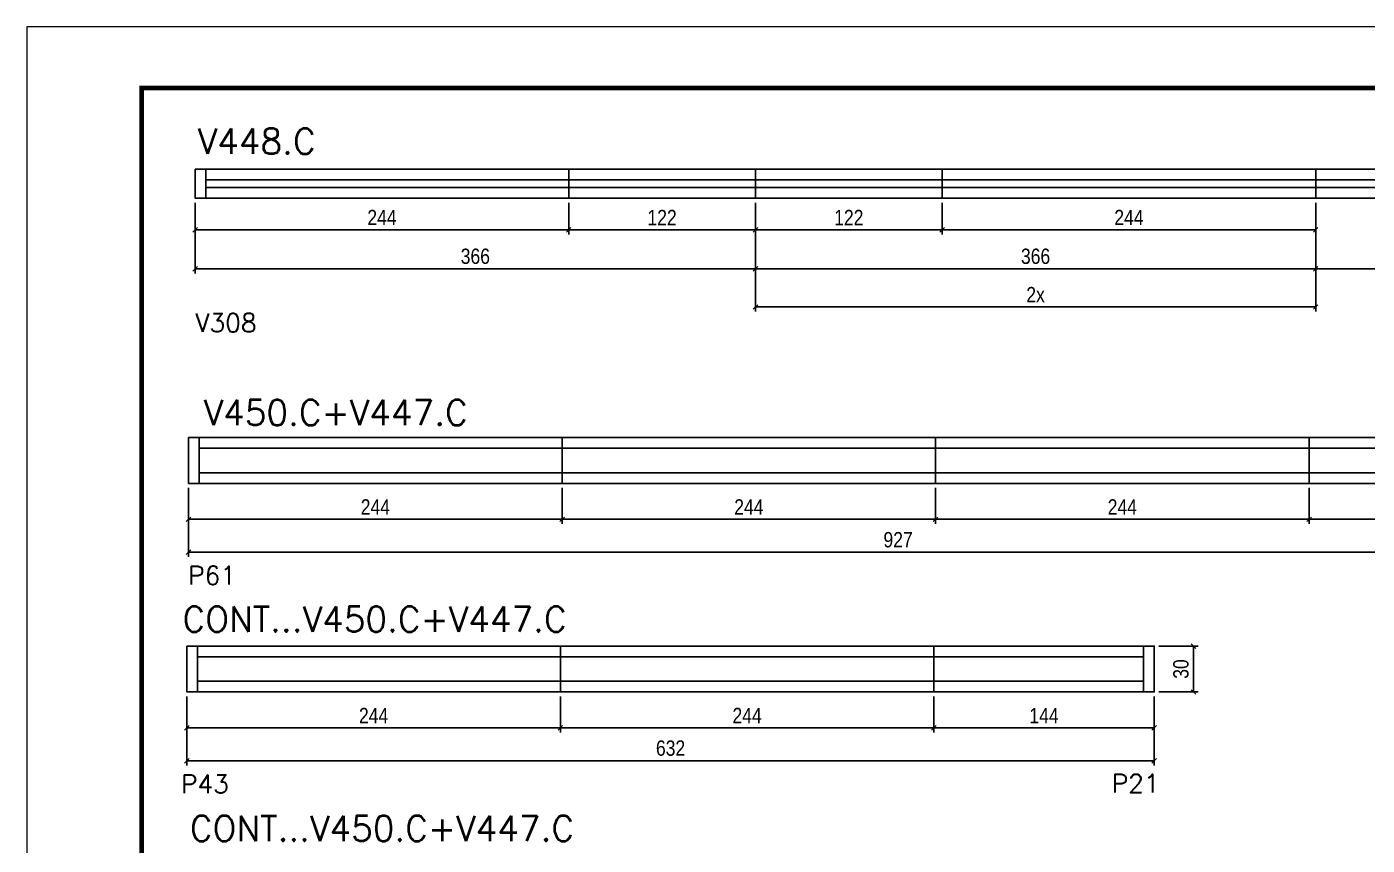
# Model space of a CAD drawing. Extents: x 567194 to 573448, y 6745 to 10093.
# Drawn here: x 570378 to 571253, y 7261 to 7795 of the extents above; entities that cross this region are included whole.
import ezdxf

# ---------------------------------------------------------------- set-up
doc = ezdxf.new("R2010")
doc.units = 0
doc.linetypes.add('DASHED', pattern=[0.75, 0.5, -0.25])
doc.layers.get('0').update_dxf_attribs({"linetype": 'CONTINUOUS'})
doc.layers.get('DEFPOINTS').update_dxf_attribs({"linetype": 'CONTINUOUS'})
for name, color, linetype in [('5', 5, 'CONTINUOUS'), ('COTA', 241, 'CONTINUOUS'), ('NOMENCLATURA', 7, 'CONTINUOUS'), ('Painéis', 200, 'CONTINUOUS'), ('SARR_2.2x7', 40, 'CONTINUOUS')]:
    doc.layers.add(name, color=color, linetype=linetype)
for name, color, linetype, lineweight in [('Escoras', 2, 'CONTINUOUS', 25), ('Folhas', 255, 'CONTINUOUS', 9), ('SARRAFO DE PRESSAO', 251, 'DASHED', 9)]:
    doc.layers.add(name, color=color, linetype=linetype, lineweight=lineweight)
doc.styles.add('COTA TECNICA', font='techl___.ttf', dxfattribs={"height": 10})
doc.styles.add('COTA TECNICA-50', font='techl___.ttf', dxfattribs={"height": 10})
doc.styles.get("Standard").update_dxf_attribs({"font": 'ROMANS.SHX'})
doc.dimstyles.new('COTA PAINEL-50', dxfattribs={"dimtxt": 10, "dimasz": 3, "dimexe": 3, "dimexo": 3, "dimgap": 3, "dimtad": 1, "dimdec": 1, "dimzin": 12, "dimdsep": 46, "dimtxsty": 'COTA TECNICA-50', "dimblk1": 'OBLIQUE', "dimblk2": 'OBLIQUE', "dimsah": 1, "dimcen": 0.9, "dimclrd": 4, "dimclre": 4, "dimclrt": 240, "dimadec": 1, "dimazin": 3, "dimtfac": 1, "dimtdec": 1, "dimtmove": 0, "dimatfit": 3, "dimfxl": 1, "dimtolj": 1, "dimtzin": 12, "dimarcsym": 0})
doc.dimstyles.new('PAINEL', dxfattribs={"dimtxt": 10, "dimasz": 3, "dimexe": 3, "dimexo": 3, "dimgap": 3, "dimtad": 1, "dimdec": 1, "dimzin": 12, "dimdsep": 46, "dimtxsty": 'COTA TECNICA', "dimblk1": 'OBLIQUE', "dimblk2": 'OBLIQUE', "dimsah": 1, "dimcen": 0.9, "dimclrd": 4, "dimclre": 4, "dimclrt": 240, "dimadec": 1, "dimazin": 3, "dimtfac": 1, "dimtdec": 1, "dimtmove": 0, "dimatfit": 3, "dimfxl": 1, "dimtolj": 1, "dimtzin": 12, "dimarcsym": 0})

# ---------------------------------------------------------------- blocks, each defined once
blk = doc.blocks.new('9999999999')
at = {"layer": 'Folhas'}
blk.add_lwpolyline([(98138.98, 34190.21), (99623.98, 34190.21), (99623.98, 35240.21), (98138.98, 35240.21)], close=True, dxfattribs=at)
at = {"layer": 'Folhas', "color": 30, "const_width": 3}
blk.add_lwpolyline([(98213.98, 34230.21), (99583.98, 34230.21), (99583.98, 35200.21), (98213.98, 35200.21)], close=True, dxfattribs=at)
blk = doc.blocks.new('_Oblique')
at = {"color": 0, "linetype": 'ByBlock', "lineweight": -2}
blk.add_line((-0.5, -0.5), (0.5, 0.5), dxfattribs=at)
blk = doc.blocks.new('*D217')
at = {"layer": 'COTA', "color": 4, "linetype": 'ByBlock', "lineweight": -2, "transparency": 16777216}
for p, q in [((570487.73, 7680.36), (570487.73, 7659.76)), ((570731.73, 7680.36), (570731.73, 7659.76)), ((570487.73, 7662.76), (570731.73, 7662.76))]:
    blk.add_line(p, q, dxfattribs=at)
at = {"layer": 'DEFPOINTS', "color": 0, "linetype": 'ByBlock', "transparency": 16777216}
for p in [(570487.73, 7683.36), (570731.73, 7683.36), (570731.73, 7662.76)]:
    blk.add_point(p, dxfattribs=at)
at = {"layer": 'COTA', "color": 4, "linetype": 'ByBlock', "lineweight": -2, "transparency": 16777216, "xscale": 3, "yscale": 3, "zscale": 3, "rotation": 180}
blk.add_blockref('_Oblique', (570487.73, 7662.76), dxfattribs=at)
at = {"layer": 'COTA', "color": 4, "linetype": 'ByBlock', "lineweight": -2, "transparency": 16777216, "xscale": 3, "yscale": 3, "zscale": 3}
blk.add_blockref('_Oblique', (570731.73, 7662.76), dxfattribs=at)
at = {"layer": 'COTA', "color": 240, "linetype": 'ByBlock', "transparency": 16777216, "insert": (570609.73, 7670.83), "char_height": 10, "attachment_point": 5, "style": 'COTA TECNICA-50'}
blk.add_mtext('\\A1;244', dxfattribs=at)
blk = doc.blocks.new('*D80')
at = {"layer": 'COTA', "color": 4, "linetype": 'ByBlock', "lineweight": -2, "transparency": 16777216}
for p, q in [((570975.73, 7680.36), (570975.73, 7659.76)), ((571219.73, 7680.36), (571219.73, 7659.76)), ((570975.73, 7662.76), (571219.73, 7662.76))]:
    blk.add_line(p, q, dxfattribs=at)
at = {"layer": 'DEFPOINTS', "color": 0, "linetype": 'ByBlock', "transparency": 16777216}
for p in [(570975.73, 7683.36), (571219.73, 7683.36), (571219.73, 7662.76)]:
    blk.add_point(p, dxfattribs=at)
at = {"layer": 'COTA', "color": 4, "linetype": 'ByBlock', "lineweight": -2, "transparency": 16777216, "xscale": 3, "yscale": 3, "zscale": 3, "rotation": 180}
blk.add_blockref('_Oblique', (570975.73, 7662.76), dxfattribs=at)
at = {"layer": 'COTA', "color": 4, "linetype": 'ByBlock', "lineweight": -2, "transparency": 16777216, "xscale": 3, "yscale": 3, "zscale": 3}
blk.add_blockref('_Oblique', (571219.73, 7662.76), dxfattribs=at)
at = {"layer": 'COTA', "color": 240, "linetype": 'ByBlock', "transparency": 16777216, "insert": (571097.73, 7670.83), "char_height": 10, "attachment_point": 5, "style": 'COTA TECNICA-50'}
blk.add_mtext('\\A1;244', dxfattribs=at)
blk = doc.blocks.new('*D218')
at = {"layer": 'COTA', "color": 4, "linetype": 'ByBlock', "lineweight": -2, "transparency": 16777216}
for p, q in [((570853.73, 7680.36), (570853.73, 7609.34)), ((571219.73, 7680.36), (571219.73, 7609.34)), ((570853.73, 7612.34), (571219.73, 7612.34))]:
    blk.add_line(p, q, dxfattribs=at)
at = {"layer": 'DEFPOINTS', "color": 0, "linetype": 'ByBlock', "transparency": 16777216}
for p in [(570853.73, 7683.36), (571219.73, 7683.36), (571219.73, 7612.34)]:
    blk.add_point(p, dxfattribs=at)
at = {"layer": 'COTA', "color": 4, "linetype": 'ByBlock', "lineweight": -2, "transparency": 16777216, "xscale": 3, "yscale": 3, "zscale": 3, "rotation": 180}
blk.add_blockref('_Oblique', (570853.73, 7612.34), dxfattribs=at)
at = {"layer": 'COTA', "color": 4, "linetype": 'ByBlock', "lineweight": -2, "transparency": 16777216, "xscale": 3, "yscale": 3, "zscale": 3}
blk.add_blockref('_Oblique', (571219.73, 7612.34), dxfattribs=at)
at = {"layer": 'COTA', "color": 240, "linetype": 'ByBlock', "transparency": 16777216, "insert": (571036.73, 7620.4), "char_height": 10, "attachment_point": 5, "style": 'COTA TECNICA-50'}
blk.add_mtext('\\A1;2x', dxfattribs=at)
blk = doc.blocks.new('*D109')
at = {"layer": 'COTA', "color": 4, "linetype": 'ByBlock', "lineweight": -2, "transparency": 16777216}
for p, q in [((570482.27, 7357.74), (570482.27, 7334.28)), ((570726.27, 7357.74), (570726.27, 7334.28)), ((570482.27, 7337.28), (570726.27, 7337.28))]:
    blk.add_line(p, q, dxfattribs=at)
at = {"layer": 'DEFPOINTS', "color": 0, "linetype": 'ByBlock', "transparency": 16777216}
for p in [(570482.27, 7360.74), (570726.27, 7360.74), (570726.27, 7337.28)]:
    blk.add_point(p, dxfattribs=at)
at = {"layer": 'COTA', "color": 4, "linetype": 'ByBlock', "lineweight": -2, "transparency": 16777216, "xscale": 3, "yscale": 3, "zscale": 3, "rotation": 180}
blk.add_blockref('_Oblique', (570482.27, 7337.28), dxfattribs=at)
at = {"layer": 'COTA', "color": 4, "linetype": 'ByBlock', "lineweight": -2, "transparency": 16777216, "xscale": 3, "yscale": 3, "zscale": 3}
blk.add_blockref('_Oblique', (570726.27, 7337.28), dxfattribs=at)
at = {"layer": 'COTA', "color": 240, "linetype": 'ByBlock', "transparency": 16777216, "insert": (570604.27, 7345.35), "char_height": 10, "attachment_point": 5, "style": 'COTA TECNICA-50'}
blk.add_mtext('\\A1;244', dxfattribs=at)
blk = doc.blocks.new('*D110')
at = {"layer": 'COTA', "color": 4, "linetype": 'ByBlock', "lineweight": -2, "transparency": 16777216}
for p, q in [((570726.27, 7357.74), (570726.27, 7334.28)), ((570970.27, 7357.74), (570970.27, 7334.28)), ((570726.27, 7337.28), (570970.27, 7337.28))]:
    blk.add_line(p, q, dxfattribs=at)
at = {"layer": 'DEFPOINTS', "color": 0, "linetype": 'ByBlock', "transparency": 16777216}
for p in [(570726.27, 7360.74), (570970.27, 7360.74), (570970.27, 7337.28)]:
    blk.add_point(p, dxfattribs=at)
at = {"layer": 'COTA', "color": 4, "linetype": 'ByBlock', "lineweight": -2, "transparency": 16777216, "xscale": 3, "yscale": 3, "zscale": 3, "rotation": 180}
blk.add_blockref('_Oblique', (570726.27, 7337.28), dxfattribs=at)
at = {"layer": 'COTA', "color": 4, "linetype": 'ByBlock', "lineweight": -2, "transparency": 16777216, "xscale": 3, "yscale": 3, "zscale": 3}
blk.add_blockref('_Oblique', (570970.27, 7337.28), dxfattribs=at)
at = {"layer": 'COTA', "color": 240, "linetype": 'ByBlock', "transparency": 16777216, "insert": (570848.27, 7345.35), "char_height": 10, "attachment_point": 5, "style": 'COTA TECNICA-50'}
blk.add_mtext('\\A1;244', dxfattribs=at)
blk = doc.blocks.new('*D111')
at = {"layer": 'COTA', "color": 4, "linetype": 'ByBlock', "lineweight": -2, "transparency": 16777216}
for p, q in [((570970.27, 7357.74), (570970.27, 7334.28)), ((571114.27, 7357.74), (571114.27, 7334.28)), ((570970.27, 7337.28), (571114.27, 7337.28))]:
    blk.add_line(p, q, dxfattribs=at)
at = {"layer": 'DEFPOINTS', "color": 0, "linetype": 'ByBlock', "transparency": 16777216}
for p in [(570970.27, 7360.74), (571114.27, 7360.74), (571114.27, 7337.28)]:
    blk.add_point(p, dxfattribs=at)
at = {"layer": 'COTA', "color": 4, "linetype": 'ByBlock', "lineweight": -2, "transparency": 16777216, "xscale": 3, "yscale": 3, "zscale": 3, "rotation": 180}
blk.add_blockref('_Oblique', (570970.27, 7337.28), dxfattribs=at)
at = {"layer": 'COTA', "color": 4, "linetype": 'ByBlock', "lineweight": -2, "transparency": 16777216, "xscale": 3, "yscale": 3, "zscale": 3}
blk.add_blockref('_Oblique', (571114.27, 7337.28), dxfattribs=at)
at = {"layer": 'COTA', "color": 240, "linetype": 'ByBlock', "transparency": 16777216, "insert": (571042.27, 7345.35), "char_height": 10, "attachment_point": 5, "style": 'COTA TECNICA-50'}
blk.add_mtext('\\A1;144', dxfattribs=at)
blk = doc.blocks.new('*D112')
at = {"layer": 'COTA', "color": 4, "linetype": 'ByBlock', "lineweight": -2, "transparency": 16777216}
for p, q in [((570482.27, 7357.74), (570482.27, 7312.78)), ((571114.27, 7357.74), (571114.27, 7312.78)), ((571114.27, 7315.78), (570482.27, 7315.78))]:
    blk.add_line(p, q, dxfattribs=at)
at = {"layer": 'DEFPOINTS', "color": 0, "linetype": 'ByBlock', "transparency": 16777216}
for p in [(570482.27, 7360.74), (571114.27, 7360.74), (570482.27, 7315.78)]:
    blk.add_point(p, dxfattribs=at)
at = {"layer": 'COTA', "color": 4, "linetype": 'ByBlock', "lineweight": -2, "transparency": 16777216, "xscale": 3, "yscale": 3, "zscale": 3, "rotation": 180}
blk.add_blockref('_Oblique', (570482.27, 7315.78), dxfattribs=at)
at = {"layer": 'COTA', "color": 4, "linetype": 'ByBlock', "lineweight": -2, "transparency": 16777216, "xscale": 3, "yscale": 3, "zscale": 3}
blk.add_blockref('_Oblique', (571114.27, 7315.78), dxfattribs=at)
at = {"layer": 'COTA', "color": 240, "linetype": 'ByBlock', "transparency": 16777216, "insert": (570798.27, 7324), "char_height": 10, "attachment_point": 5, "style": 'COTA TECNICA-50'}
blk.add_mtext('\\A1;632', dxfattribs=at)
blk = doc.blocks.new('*D117')
at = {"layer": 'COTA', "color": 4, "linetype": 'ByBlock', "lineweight": -2, "transparency": 16777216}
for p, q in [((571117.27, 7390.74), (571142.95, 7390.74)), ((571139.95, 7360.74), (571139.95, 7390.74)), ((571117.27, 7360.74), (571142.95, 7360.74))]:
    blk.add_line(p, q, dxfattribs=at)
at = {"layer": 'DEFPOINTS', "color": 0, "linetype": 'ByBlock', "transparency": 16777216}
for p in [(571114.27, 7390.74), (571139.95, 7390.74), (571114.27, 7360.74)]:
    blk.add_point(p, dxfattribs=at)
at = {"layer": 'COTA', "color": 4, "linetype": 'ByBlock', "lineweight": -2, "transparency": 16777216, "xscale": 3, "yscale": 3, "zscale": 3}
for p, rotation in [((571139.95, 7390.74), 90), ((571139.95, 7360.74), 270)]:
    blk.add_blockref('_Oblique', p, dxfattribs=dict(at, rotation=rotation))
at = {"layer": 'COTA', "color": 240, "linetype": 'ByBlock', "transparency": 16777216, "insert": (571131.73, 7375.74), "char_height": 10, "attachment_point": 5, "rotation": 90, "style": 'COTA TECNICA-50'}
blk.add_mtext('\\A1;30', dxfattribs=at)
blk = doc.blocks.new('*D105')
at = {"layer": 'COTA', "color": 4, "linetype": 'ByBlock', "lineweight": -2, "transparency": 16777216}
for p, q in [((570731.73, 7680.36), (570731.73, 7659.76)), ((570853.73, 7680.36), (570853.73, 7659.76)), ((570731.73, 7662.76), (570853.73, 7662.76))]:
    blk.add_line(p, q, dxfattribs=at)
at = {"layer": 'DEFPOINTS', "color": 0, "linetype": 'ByBlock', "transparency": 16777216}
for p in [(570731.73, 7683.36), (570853.73, 7683.36), (570853.73, 7662.76)]:
    blk.add_point(p, dxfattribs=at)
at = {"layer": 'COTA', "color": 4, "linetype": 'ByBlock', "lineweight": -2, "transparency": 16777216, "xscale": 3, "yscale": 3, "zscale": 3, "rotation": 180}
blk.add_blockref('_Oblique', (570731.73, 7662.76), dxfattribs=at)
at = {"layer": 'COTA', "color": 4, "linetype": 'ByBlock', "lineweight": -2, "transparency": 16777216, "xscale": 3, "yscale": 3, "zscale": 3}
blk.add_blockref('_Oblique', (570853.73, 7662.76), dxfattribs=at)
at = {"layer": 'COTA', "color": 240, "linetype": 'ByBlock', "transparency": 16777216, "insert": (570792.73, 7670.81), "char_height": 10, "attachment_point": 5, "style": 'COTA TECNICA-50'}
blk.add_mtext('\\A1;122', dxfattribs=at)
blk = doc.blocks.new('*D238')
at = {"layer": 'COTA', "color": 4, "lineweight": -2, "transparency": 16777216}
for p, q in [((570853.73, 7680.36), (570853.73, 7659.76)), ((570975.73, 7680.36), (570975.73, 7659.76)), ((570853.73, 7662.76), (570975.73, 7662.76))]:
    blk.add_line(p, q, dxfattribs=at)
at = {"layer": 'DEFPOINTS', "color": 0, "transparency": 16777216}
for p in [(570853.73, 7683.36), (570975.73, 7683.36), (570975.73, 7662.76)]:
    blk.add_point(p, dxfattribs=at)
at = {"layer": 'COTA', "color": 4, "lineweight": -2, "transparency": 16777216, "xscale": 3, "yscale": 3, "zscale": 3, "rotation": 180}
blk.add_blockref('_Oblique', (570853.73, 7662.76), dxfattribs=at)
at = {"layer": 'COTA', "color": 4, "lineweight": -2, "transparency": 16777216, "xscale": 3, "yscale": 3, "zscale": 3}
blk.add_blockref('_Oblique', (570975.73, 7662.76), dxfattribs=at)
at = {"layer": 'COTA', "color": 240, "transparency": 16777216, "insert": (570914.73, 7670.81), "char_height": 10, "attachment_point": 5, "style": 'COTA TECNICA'}
blk.add_mtext('\\A1;122', dxfattribs=at)
blk = doc.blocks.new('*D106')
at = {"layer": 'COTA', "color": 4, "lineweight": -2, "transparency": 16777216}
for p, q in [((570487.73, 7680.36), (570487.73, 7634.2)), ((570853.73, 7680.36), (570853.73, 7634.2)), ((570487.73, 7637.2), (570853.73, 7637.2))]:
    blk.add_line(p, q, dxfattribs=at)
at = {"layer": 'DEFPOINTS', "color": 0, "transparency": 16777216}
for p in [(570487.73, 7683.36), (570853.73, 7683.36), (570853.73, 7637.2)]:
    blk.add_point(p, dxfattribs=at)
at = {"layer": 'COTA', "color": 4, "lineweight": -2, "transparency": 16777216, "xscale": 3, "yscale": 3, "zscale": 3, "rotation": 180}
blk.add_blockref('_Oblique', (570487.73, 7637.2), dxfattribs=at)
at = {"layer": 'COTA', "color": 4, "lineweight": -2, "transparency": 16777216, "xscale": 3, "yscale": 3, "zscale": 3}
blk.add_blockref('_Oblique', (570853.73, 7637.2), dxfattribs=at)
at = {"layer": 'COTA', "color": 240, "transparency": 16777216, "insert": (570670.73, 7645.42), "char_height": 10, "attachment_point": 5, "style": 'COTA TECNICA'}
blk.add_mtext('\\A1;366', dxfattribs=at)
blk = doc.blocks.new('*D107')
at = {"layer": 'COTA', "color": 4, "lineweight": -2, "transparency": 16777216}
for p, q in [((570853.73, 7680.36), (570853.73, 7634.2)), ((571219.73, 7680.36), (571219.73, 7634.2)), ((570853.73, 7637.2), (571219.73, 7637.2))]:
    blk.add_line(p, q, dxfattribs=at)
at = {"layer": 'DEFPOINTS', "color": 0, "transparency": 16777216}
for p in [(570853.73, 7683.36), (571219.73, 7683.36), (571219.73, 7637.2)]:
    blk.add_point(p, dxfattribs=at)
at = {"layer": 'COTA', "color": 4, "lineweight": -2, "transparency": 16777216, "xscale": 3, "yscale": 3, "zscale": 3, "rotation": 180}
blk.add_blockref('_Oblique', (570853.73, 7637.2), dxfattribs=at)
at = {"layer": 'COTA', "color": 4, "lineweight": -2, "transparency": 16777216, "xscale": 3, "yscale": 3, "zscale": 3}
blk.add_blockref('_Oblique', (571219.73, 7637.2), dxfattribs=at)
at = {"layer": 'COTA', "color": 240, "transparency": 16777216, "insert": (571036.73, 7645.42), "char_height": 10, "attachment_point": 5, "style": 'COTA TECNICA'}
blk.add_mtext('\\A1;366', dxfattribs=at)
blk = doc.blocks.new('*D108')
at = {"layer": 'COTA', "color": 4, "linetype": 'ByBlock', "lineweight": -2, "transparency": 16777216}
for p, q in [((571219.73, 7680.36), (571219.73, 7634.2)), ((571463.73, 7680.36), (571463.73, 7634.2)), ((571219.73, 7637.2), (571463.73, 7637.2))]:
    blk.add_line(p, q, dxfattribs=at)
at = {"layer": 'DEFPOINTS', "color": 0, "linetype": 'ByBlock', "transparency": 16777216}
for p in [(571219.73, 7683.36), (571463.73, 7683.36), (571463.73, 7637.2)]:
    blk.add_point(p, dxfattribs=at)
at = {"layer": 'COTA', "color": 4, "linetype": 'ByBlock', "lineweight": -2, "transparency": 16777216, "xscale": 3, "yscale": 3, "zscale": 3, "rotation": 180}
blk.add_blockref('_Oblique', (571219.73, 7637.2), dxfattribs=at)
at = {"layer": 'COTA', "color": 4, "linetype": 'ByBlock', "lineweight": -2, "transparency": 16777216, "xscale": 3, "yscale": 3, "zscale": 3}
blk.add_blockref('_Oblique', (571463.73, 7637.2), dxfattribs=at)
at = {"layer": 'COTA', "color": 240, "linetype": 'ByBlock', "transparency": 16777216, "insert": (571341.73, 7645.27), "char_height": 10, "attachment_point": 5, "style": 'COTA TECNICA-50'}
blk.add_mtext('\\A1;244', dxfattribs=at)
blk = doc.blocks.new('*D40')
at = {"layer": 'COTA', "color": 4, "linetype": 'ByBlock', "lineweight": -2, "transparency": 16777216}
for p, q in [((570483.42, 7494.05), (570483.42, 7470.59)), ((570727.42, 7494.05), (570727.42, 7470.59)), ((570483.42, 7473.59), (570727.42, 7473.59))]:
    blk.add_line(p, q, dxfattribs=at)
at = {"layer": 'DEFPOINTS', "color": 0, "linetype": 'ByBlock', "transparency": 16777216}
for p in [(570483.42, 7497.05), (570727.42, 7497.05), (570727.42, 7473.59)]:
    blk.add_point(p, dxfattribs=at)
at = {"layer": 'COTA', "color": 4, "linetype": 'ByBlock', "lineweight": -2, "transparency": 16777216, "xscale": 3, "yscale": 3, "zscale": 3, "rotation": 180}
blk.add_blockref('_Oblique', (570483.42, 7473.59), dxfattribs=at)
at = {"layer": 'COTA', "color": 4, "linetype": 'ByBlock', "lineweight": -2, "transparency": 16777216, "xscale": 3, "yscale": 3, "zscale": 3}
blk.add_blockref('_Oblique', (570727.42, 7473.59), dxfattribs=at)
at = {"layer": 'COTA', "color": 240, "linetype": 'ByBlock', "transparency": 16777216, "insert": (570605.42, 7481.66), "char_height": 10, "attachment_point": 5, "style": 'COTA TECNICA-50'}
blk.add_mtext('\\A1;244', dxfattribs=at)
blk = doc.blocks.new('*D41')
at = {"layer": 'COTA', "color": 4, "linetype": 'ByBlock', "lineweight": -2, "transparency": 16777216}
for p, q in [((570727.42, 7494.05), (570727.42, 7470.59)), ((570971.42, 7494.05), (570971.42, 7470.59)), ((570727.42, 7473.59), (570971.42, 7473.59))]:
    blk.add_line(p, q, dxfattribs=at)
at = {"layer": 'DEFPOINTS', "color": 0, "linetype": 'ByBlock', "transparency": 16777216}
for p in [(570727.42, 7497.05), (570971.42, 7497.05), (570971.42, 7473.59)]:
    blk.add_point(p, dxfattribs=at)
at = {"layer": 'COTA', "color": 4, "linetype": 'ByBlock', "lineweight": -2, "transparency": 16777216, "xscale": 3, "yscale": 3, "zscale": 3, "rotation": 180}
blk.add_blockref('_Oblique', (570727.42, 7473.59), dxfattribs=at)
at = {"layer": 'COTA', "color": 4, "linetype": 'ByBlock', "lineweight": -2, "transparency": 16777216, "xscale": 3, "yscale": 3, "zscale": 3}
blk.add_blockref('_Oblique', (570971.42, 7473.59), dxfattribs=at)
at = {"layer": 'COTA', "color": 240, "linetype": 'ByBlock', "transparency": 16777216, "insert": (570849.42, 7481.66), "char_height": 10, "attachment_point": 5, "style": 'COTA TECNICA-50'}
blk.add_mtext('\\A1;244', dxfattribs=at)
blk = doc.blocks.new('*D42')
at = {"layer": 'COTA', "color": 4, "linetype": 'ByBlock', "lineweight": -2, "transparency": 16777216}
for p, q in [((570971.42, 7494.05), (570971.42, 7470.59)), ((571215.42, 7494.05), (571215.42, 7470.59)), ((570971.42, 7473.59), (571215.42, 7473.59))]:
    blk.add_line(p, q, dxfattribs=at)
at = {"layer": 'DEFPOINTS', "color": 0, "linetype": 'ByBlock', "transparency": 16777216}
for p in [(570971.42, 7497.05), (571215.42, 7497.05), (571215.42, 7473.59)]:
    blk.add_point(p, dxfattribs=at)
at = {"layer": 'COTA', "color": 4, "linetype": 'ByBlock', "lineweight": -2, "transparency": 16777216, "xscale": 3, "yscale": 3, "zscale": 3, "rotation": 180}
blk.add_blockref('_Oblique', (570971.42, 7473.59), dxfattribs=at)
at = {"layer": 'COTA', "color": 4, "linetype": 'ByBlock', "lineweight": -2, "transparency": 16777216, "xscale": 3, "yscale": 3, "zscale": 3}
blk.add_blockref('_Oblique', (571215.42, 7473.59), dxfattribs=at)
at = {"layer": 'COTA', "color": 240, "linetype": 'ByBlock', "transparency": 16777216, "insert": (571093.42, 7481.66), "char_height": 10, "attachment_point": 5, "style": 'COTA TECNICA-50'}
blk.add_mtext('\\A1;244', dxfattribs=at)
blk = doc.blocks.new('*D43')
at = {"layer": 'COTA', "color": 4, "linetype": 'ByBlock', "lineweight": -2, "transparency": 16777216}
for p, q in [((570483.42, 7494.05), (570483.42, 7449.09)), ((571410.42, 7494.05), (571410.42, 7449.09)), ((571410.42, 7452.09), (570483.42, 7452.09))]:
    blk.add_line(p, q, dxfattribs=at)
at = {"layer": 'DEFPOINTS', "color": 0, "linetype": 'ByBlock', "transparency": 16777216}
for p in [(570483.42, 7497.05), (571410.42, 7497.05), (570483.42, 7452.09)]:
    blk.add_point(p, dxfattribs=at)
at = {"layer": 'COTA', "color": 4, "linetype": 'ByBlock', "lineweight": -2, "transparency": 16777216, "xscale": 3, "yscale": 3, "zscale": 3, "rotation": 180}
blk.add_blockref('_Oblique', (570483.42, 7452.09), dxfattribs=at)
at = {"layer": 'COTA', "color": 4, "linetype": 'ByBlock', "lineweight": -2, "transparency": 16777216, "xscale": 3, "yscale": 3, "zscale": 3}
blk.add_blockref('_Oblique', (571410.42, 7452.09), dxfattribs=at)
at = {"layer": 'COTA', "color": 240, "linetype": 'ByBlock', "transparency": 16777216, "insert": (570946.92, 7460.19), "char_height": 10, "attachment_point": 5, "style": 'COTA TECNICA-50'}
blk.add_mtext('\\A1;927', dxfattribs=at)
blk = doc.blocks.new('*D158')
at = {"layer": 'DEFPOINTS', "color": 0, "linetype": 'ByBlock', "transparency": 16777216}
for p in [(571215.42, 7497.05), (571410.42, 7497.05), (571410.42, 7473.59)]:
    blk.add_point(p, dxfattribs=at)
at = {"layer": 'Escoras', "color": 4, "linetype": 'ByBlock', "lineweight": -2, "transparency": 16777216}
for p, q in [((571215.42, 7494.05), (571215.42, 7470.59)), ((571410.42, 7494.05), (571410.42, 7470.59)), ((571215.42, 7473.59), (571410.42, 7473.59))]:
    blk.add_line(p, q, dxfattribs=at)
at = {"layer": 'Escoras', "color": 4, "linetype": 'ByBlock', "lineweight": -2, "transparency": 16777216, "xscale": 3, "yscale": 3, "zscale": 3, "rotation": 180}
blk.add_blockref('_Oblique', (571215.42, 7473.59), dxfattribs=at)
at = {"layer": 'Escoras', "color": 4, "linetype": 'ByBlock', "lineweight": -2, "transparency": 16777216, "xscale": 3, "yscale": 3, "zscale": 3}
blk.add_blockref('_Oblique', (571410.42, 7473.59), dxfattribs=at)
at = {"layer": 'Escoras', "color": 240, "linetype": 'ByBlock', "transparency": 16777216, "insert": (571312.92, 7481.72), "char_height": 10, "attachment_point": 5, "style": 'COTA TECNICA-50'}
blk.add_mtext('\\A1;195', dxfattribs=at)

msp = doc.modelspace()

# ---------------------------------------------------------------- linework, layer by layer
at = {"layer": 'Painéis', "linetype": 'Continuous'}
for points in [[(570487.73, 7702.36), (570731.73, 7702.36), (570731.73, 7683.36), (570487.73, 7683.36)], [(570731.73, 7702.36), (570853.73, 7702.36), (570853.73, 7683.36), (570731.73, 7683.36)], [(570853.73, 7702.36), (570975.73, 7702.36), (570975.73, 7683.36), (570853.73, 7683.36)], [(570975.73, 7702.36), (571219.73, 7702.36), (571219.73, 7683.36), (570975.73, 7683.36)], [(571219.73, 7702.36), (571463.73, 7702.36), (571463.73, 7683.36), (571219.73, 7683.36)], [(570483.42, 7527.05), (570727.42, 7527.05), (570727.42, 7497.05), (570483.42, 7497.05)], [(570727.42, 7527.05), (570971.42, 7527.05), (570971.42, 7497.05), (570727.42, 7497.05)], [(570971.42, 7527.05), (571215.42, 7527.05), (571215.42, 7497.05), (570971.42, 7497.05)], [(571215.42, 7527.05), (571410.42, 7527.05), (571410.42, 7497.05), (571215.42, 7497.05)], [(570482.27, 7390.74), (570726.27, 7390.74), (570726.27, 7360.74), (570482.27, 7360.74)], [(570726.27, 7390.74), (570970.27, 7390.74), (570970.27, 7360.74), (570726.27, 7360.74)], [(570970.27, 7360.74), (570970.27, 7390.74), (571114.27, 7390.74), (571114.27, 7360.74)]]:
    msp.add_lwpolyline(points, close=True, dxfattribs=at)
at = {"layer": 'SARR_2.2x7', "linetype": 'Continuous'}
for p, q in [((570494.73, 7702.36), (570494.73, 7683.36)), ((570494.73, 7695.36), (570787.73, 7695.36)), ((570787.73, 7690.36), (570494.73, 7690.36)), ((570787.73, 7695.36), (570853.73, 7695.36)), ((570787.73, 7690.36), (570853.73, 7690.36)), ((570853.73, 7695.36), (571153.73, 7695.36)), ((571153.73, 7690.36), (570853.73, 7690.36)), ((571153.73, 7695.36), (571219.73, 7695.36)), ((571153.73, 7690.36), (571219.73, 7690.36)), ((571219.73, 7695.36), (571463.73, 7695.36)), ((571463.73, 7690.36), (571219.73, 7690.36)), ((570490.42, 7527.05), (570490.42, 7497.05)), ((570727.42, 7520.05), (570490.42, 7520.05)), ((570971.42, 7520.05), (570727.42, 7520.05)), ((571403.42, 7520.05), (570971.42, 7520.05)), ((570490.42, 7504.05), (570727.42, 7504.05)), ((570727.42, 7504.05), (570971.42, 7504.05)), ((570971.42, 7504.05), (571403.42, 7504.05)), ((570489.27, 7390.74), (570489.27, 7360.74)), ((571107.27, 7360.74), (571107.27, 7390.74)), ((570726.27, 7383.74), (570489.27, 7383.74)), ((570970.27, 7383.74), (570726.27, 7383.74)), ((571107.27, 7383.74), (570970.27, 7383.74)), ((570489.27, 7367.74), (570726.27, 7367.74)), ((570726.27, 7367.74), (570970.27, 7367.74)), ((570970.27, 7367.74), (571107.27, 7367.74))]:
    msp.add_line(p, q, dxfattribs=at)

# ---------------------------------------------------------------- block references
at = {"layer": 'SARRAFO DE PRESSAO', "color": 6, "linetype": 'ByBlock'}
msp.add_blockref('9999999999', (472238.73, -27444.76), dxfattribs=at)

# ---------------------------------------------------------------- texts
at = {"layer": '5', "linetype": 'Continuous'}
for s, p in [('V308', (570487.77, 7596.01)), ('P61', (570483.04, 7430.95)), ('P43', (570478.4, 7294.64)), ('P21', (571086.42, 7294.97))]:
    msp.add_text(s, height=12, rotation=359.99996, dxfattribs=at).set_placement(p)
at = {"layer": 'NOMENCLATURA', "linetype": 'Continuous'}
for s, p in [('V448.C', (570489.36, 7712.38)), ('V450.C+V447.C', (570493.23, 7535.07)), ('CONT...V450.C+V447.C', (570479.4, 7400.06)), ('CONT...V450.C+V447.C', (570484.22, 7263.35))]:
    msp.add_text(s, height=16.5, dxfattribs=at).set_placement(p)

# ---------------------------------------------------------------- dimensions: what is measured, and where the dimension line sits
at = {"layer": 'COTA', "linetype": 'ByBlock'}
for p1, p2, distance, picture, middle in [((570487.73, 7683.36), (570731.73, 7683.36), -20.61, '*D217', (570609.73, 7670.83)), ((570731.73, 7683.36), (570853.73, 7683.36), -20.61, '*D105', (570792.73, 7670.81)), ((570975.73, 7683.36), (571219.73, 7683.36), -20.61, '*D80', (571097.73, 7670.83)), ((571219.73, 7683.36), (571463.73, 7683.36), -46.16, '*D108', (571341.73, 7645.27)), ((571114.27, 7360.74), (571114.27, 7390.74), -25.68, '*D117', (571131.73, 7375.74))]:
    dim = msp.add_aligned_dim(p1=p1, p2=p2, distance=distance, dimstyle='COTA PAINEL-50', override={"dimarcsym": 1}, dxfattribs=at)
    dim.commit()
    dim.dimension.update_dxf_attribs({"geometry": picture, "text_midpoint": middle})
at = {"layer": 'COTA'}
for base, p1, p2, picture, middle in [((570853.73, 7637.2), (570487.73, 7683.36), (570853.73, 7683.36), '*D106', (570670.73, 7645.42)), ((570975.73, 7662.76), (570853.73, 7683.36), (570975.73, 7683.36), '*D238', (570914.73, 7670.81)), ((571219.73, 7637.2), (570853.73, 7683.36), (571219.73, 7683.36), '*D107', (571036.73, 7645.42))]:
    dim = msp.add_linear_dim(base=base, p1=p1, p2=p2, dimstyle='PAINEL', dxfattribs=at)
    dim.commit()
    dim.dimension.update_dxf_attribs({"geometry": picture, "text_midpoint": middle})
at = {"layer": 'COTA', "linetype": 'ByBlock'}
dim = msp.add_linear_dim(base=(571219.73, 7612.34), p1=(570853.73, 7683.36), p2=(571219.73, 7683.36), text='2x', dimstyle='COTA PAINEL-50', override={"dimarcsym": 1}, dxfattribs=at)
dim.commit()
dim.dimension.update_dxf_attribs({"geometry": '*D218', "text_midpoint": (571036.73, 7620.4)})
for base, p1, p2, picture, middle in [((570727.42, 7473.59), (570483.42, 7497.05), (570727.42, 7497.05), '*D40', (570605.42, 7481.66)), ((570483.42, 7452.09), (571410.42, 7497.05), (570483.42, 7497.05), '*D43', (570946.92, 7460.19)), ((570971.42, 7473.59), (570727.42, 7497.05), (570971.42, 7497.05), '*D41', (570849.42, 7481.66)), ((571215.42, 7473.59), (570971.42, 7497.05), (571215.42, 7497.05), '*D42', (571093.42, 7481.66)), ((570726.27, 7337.28), (570482.27, 7360.74), (570726.27, 7360.74), '*D109', (570604.27, 7345.35)), ((570482.27, 7315.78), (571114.27, 7360.74), (570482.27, 7360.74), '*D112', (570798.27, 7324)), ((570970.27, 7337.28), (570726.27, 7360.74), (570970.27, 7360.74), '*D110', (570848.27, 7345.35)), ((571114.27, 7337.28), (570970.27, 7360.74), (571114.27, 7360.74), '*D111', (571042.27, 7345.35))]:
    dim = msp.add_linear_dim(base=base, p1=p1, p2=p2, dimstyle='COTA PAINEL-50', override={"dimtmove": 1, "dimarcsym": 1}, dxfattribs=at)
    dim.commit()
    dim.dimension.update_dxf_attribs({"geometry": picture, "text_midpoint": middle})
at = {"layer": 'Escoras', "color": 1, "linetype": 'ByBlock'}
dim = msp.add_linear_dim(base=(571410.42, 7473.59), p1=(571215.42, 7497.05), p2=(571410.42, 7497.05), dimstyle='COTA PAINEL-50', override={"dimarcsym": 1}, dxfattribs=at)
dim.commit()
dim.dimension.update_dxf_attribs({"geometry": '*D158', "text_midpoint": (571312.92, 7481.72)})

doc.saveas('drawing.dxf')
